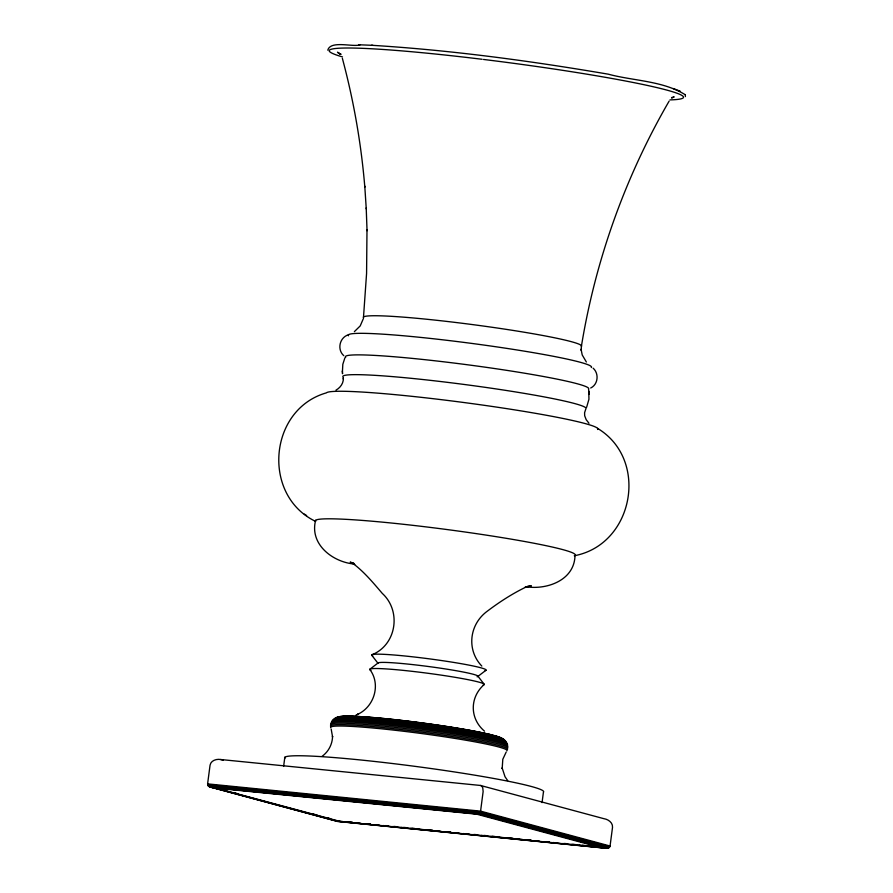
<?xml version="1.0" encoding="UTF-8"?>
<svg xmlns="http://www.w3.org/2000/svg" width="893" height="893" viewBox="0 0 893 893"><rect width="100%" height="100%" fill="white"/><g stroke="black" fill="none" stroke-linecap="round" stroke-linejoin="round"><path stroke-width="1.34" d="M343.336 378.119C343.638 383.197 340.289 387.785 335.969 390.152M363.507 317.048L366.576 273.459L366.99 229.758L367.045 230.729L366.208 207.913M669.125 101.121C625.301 176.68 595.43 260.243 581.376 346.451L581.142 350.212L581.086 349.297L582.214 354.945L586.355 362M207.6 783.875L210.056 765.212C210.837 760.512 216.441 758.76 220.593 759.508L481.014 785.516L482.711 787.459L483.135 791.544L480.579 811.145L478.838 814.092L211.061 787.347L208.46 786.086L207.6 783.875L480.579 811.145L610.064 846.017L608.669 847.87L605.845 848.294L478.838 814.092M283.617 766.417L284.822 757.286M542.051 802.628L543.424 792.191A130.635 8.428 7.5 0 0 413.638 766.172A130.635 8.428 7.5 0 0 284.889 758.358M610.064 846.017L612.52 827.342C612.955 822.587 608.122 819.272 603.88 818.68L480.568 785.483M315.62 520.34C309.391 544.138 332.486 562.032 354.075 564.019M363.239 318.901L360.225 325.9L354.376 331.638M344.899 357.859L342.823 364.299L342.41 372.035M586.612 407.32L588.945 399.216L588.733 389.761M506.164 752.096L502.804 759.262L502.179 768.594L502.134 767.88L505.025 776.754L507.682 780.605M484.084 684.607C469.45 697.623 469.774 718.753 484.508 731.166M322.072 756.326C328.49 751.761 332.464 744.148 332.542 736.279L332.576 736.982L331.203 729.201M369.914 669.203L378.04 662.986M477.855 676.459L485.982 670.252M360.113 44.817C353.248 47.407 330.488 40.006 327.787 50.187M590.708 387.997C598.198 384.414 599.181 373.531 593.131 368.173M671.815 98.118L674.17 96.835L671.569 97.616M371.812 654.837C396.671 644.936 401.56 610.968 382.293 593.41C373.04 582.593 363.764 571.375 352.244 562.914L354.767 564.51L350.201 562.132L353.115 563.249M348.493 334.775C339.563 337.32 336.828 349.609 343.805 355.693M355.994 715.07L358.283 714.121L357.312 714.523C374.401 706.91 380.987 684.362 369.948 669.672M574.288 555.747C633.606 544.741 649.535 459.672 597.562 428.372M527.752 586.165L531.335 585.83L525.062 587.393L526.379 586.868C511.99 593.8 498.528 602.585 485.859 612.285C468.858 625.971 466.916 650.651 481.818 666.078M371.499 45.275C450.909 50.142 529.895 60.824 608.3 74.186C633.45 80.95 662.773 80.716 685.266 94.736M358.629 44.762L372.85 45.331M525.508 586.679C546.661 590.228 574.634 580.372 575.003 555.357A131.037 8.461 7.5 0 0 444.826 529.259A131.037 8.461 7.5 0 0 315.675 521.423C261.526 495.593 268.581 409.351 326.347 392.875A137.042 8.841 7.5 0 1 470.008 403.335A137.042 8.841 7.5 0 1 597.629 429.5M207.634 784.646L480.434 811.893L609.83 846.743M207.745 785.025L480.334 812.25L609.618 847.066M207.924 785.394L480.211 812.597L609.361 847.368M210.078 787.09L479.206 813.981L606.849 848.35L337.721 821.46L209.185 786.666L479.574 813.679L607.809 848.205L605.041 847.926M216.809 788.229L476.795 814.204L600.096 847.401M349.676 821.995L352.445 822.274M367.682 823.793L370.45 824.072M375.986 824.63L378.755 824.898M385.687 825.59L388.455 825.869M393.992 826.427L396.76 826.706M403.692 827.398L406.46 827.666M411.997 828.224L414.765 828.503M430.002 830.021L432.77 830.3M448.007 831.818L450.775 832.097M466.012 833.615L468.78 833.895M474.328 834.453L477.096 834.732M484.017 835.424L486.785 835.692M492.333 836.25L495.102 836.529M510.338 838.047L513.107 838.326M528.343 839.844L531.112 840.123M546.349 841.641L549.117 841.92M564.354 843.45L567.122 843.718M572.659 844.276L575.427 844.555M582.359 845.247L585.127 845.515M590.664 846.073L593.432 846.352M338.693 821.136L342.845 821.549M346.986 821.962L352.523 822.509M356.664 822.922L360.817 823.346M364.958 823.759L370.495 824.306M374.636 824.719L378.788 825.132M382.93 825.545L388.455 826.103M392.607 826.516L396.76 826.929M400.901 827.342L406.427 827.9M410.579 828.313L414.72 828.726M418.873 829.139L424.398 829.697M428.551 830.11L432.692 830.523M436.844 830.936L440.986 831.35M445.138 831.763L450.664 832.321M454.816 832.734L458.957 833.147M463.11 833.56L468.635 834.118M472.788 834.531L476.929 834.944M481.081 835.357L486.607 835.904M490.759 836.328L494.901 836.741M499.053 837.154L504.578 837.701M508.731 838.114L512.872 838.527M517.025 838.951L522.55 839.498M526.703 839.911L530.844 840.324M534.996 840.737L539.138 841.161M544.674 841.708L548.815 842.121M552.968 842.534L557.109 842.947M562.646 843.505L566.787 843.918M570.94 844.331L575.081 844.745M579.233 845.158L584.759 845.716M588.911 846.129L593.052 846.542M597.205 846.955L602.73 847.513M337.431 821.192L602.273 847.647M337.576 821.348L607.34 848.305L479.385 813.847L209.621 786.9L337.721 821.46M609.037 847.636L480.066 812.909L208.158 785.751L210.848 786.476M608.669 847.87L479.909 813.199L208.46 786.086L213.818 787.526M608.256 848.06L479.742 813.456L208.795 786.387L337.308 820.991M220.593 759.508L223.272 760.233M220.247 789.01L224.288 790.093M233.687 792.627L237.717 793.71M312.952 813.97L316.982 815.052M326.38 817.586L330.41 818.669M216.508 788.251L340.11 821.437M354.075 563.438L350.748 562.456L351.942 562.824M680.377 91.287L673.233 88.53M338.994 53.424L341.159 54.25M340.423 54.082L337.465 52.218L339.641 53.781M304.312 514.089L306.623 515.551M588.978 423.26L586.188 419.677L584.669 415.736L584.591 412.711L585.841 408.871A122.654 7.914 7.5 0 0 463.992 384.436A122.654 7.914 7.5 0 0 343.113 377.103L343.392 379.123M477.833 676.046L484.062 684.138M371.834 655.317L378.063 663.399A50.421 3.248 7.5 0 1 430.906 666.837A50.421 3.248 7.5 0 1 477.085 676.771M342.365 58.369C353.684 100.507 361.207 143.65 364.824 187.128L364.768 186.101L366.264 208.906M589.157 394.17L588.967 391.458M342.343 371.008L342.544 373.721L342.477 372.705M685.322 95.105L685.4 96.589M330.834 727.817A88.954 5.738 7.5 0 1 418.504 733.131A88.954 5.738 7.5 0 1 506.878 750.857M330.7 726.377A89.267 5.76 7.5 0 1 418.683 731.724A89.267 5.76 7.5 0 1 507.369 749.495M330.812 724.949A89.345 5.771 7.5 0 1 418.873 730.284A89.345 5.771 7.5 0 1 507.637 748.077M331.169 723.542A89.177 5.76 7.5 0 1 419.063 728.878A89.177 5.76 7.5 0 1 507.648 746.637M331.761 722.225A88.764 5.726 7.5 0 1 419.241 727.538A88.764 5.726 7.5 0 1 507.425 745.22M332.553 721.031A88.128 5.682 7.5 0 1 419.42 726.299A88.128 5.682 7.5 0 1 506.967 743.847M333.547 719.981A87.28 5.637 7.5 0 1 419.565 725.194A87.28 5.637 7.5 0 1 506.275 742.574M334.708 719.111A86.241 5.57 7.5 0 1 419.71 724.268A86.241 5.57 7.5 0 1 505.382 741.436M335.98 718.441A85.058 5.492 7.5 0 1 419.822 723.531A85.058 5.492 7.5 0 1 504.322 740.464M337.32 717.313A83.752 5.403 7.5 0 1 425.113 723.698A83.752 5.403 7.5 0 1 503.105 739.694M338.793 717.805A82.357 5.313 7.5 0 1 409.72 721.432A82.357 5.313 7.5 0 1 500.404 737.607M501.732 738.455A82.357 5.313 7.5 0 1 501.766 739.125M340.233 717.849A80.917 5.224 7.5 0 1 340.188 717.179M341.416 716.677A80.917 5.224 7.5 0 1 409.932 721.41A80.917 5.224 7.5 0 1 492.746 735.229M494.119 735.609A80.917 5.224 7.5 0 1 500.326 738.131M370.874 670.263A57.677 3.717 7.5 0 1 426.787 673.121A57.677 3.717 7.5 0 1 483.213 684.964M372.761 655.897A57.677 3.717 7.5 0 1 428.685 658.766A57.677 3.717 7.5 0 1 485.111 670.598M345.714 357.323A122.654 7.914 7.5 0 1 466.604 364.657A122.654 7.914 7.5 0 1 588.454 389.091M348.549 335.779A122.654 7.914 7.5 0 1 469.439 343.113A122.654 7.914 7.5 0 1 591.289 367.548M363.563 317.953A110.062 7.099 7.5 0 1 472.04 324.527A110.062 7.099 7.5 0 1 581.376 346.451M483.515 59.451A178.689 11.531 7.5 0 1 647.101 85.371A178.689 11.531 7.5 0 1 669.951 99.893M342.499 56.918A178.689 11.531 7.5 0 1 482.142 59.284"/></g></svg>
